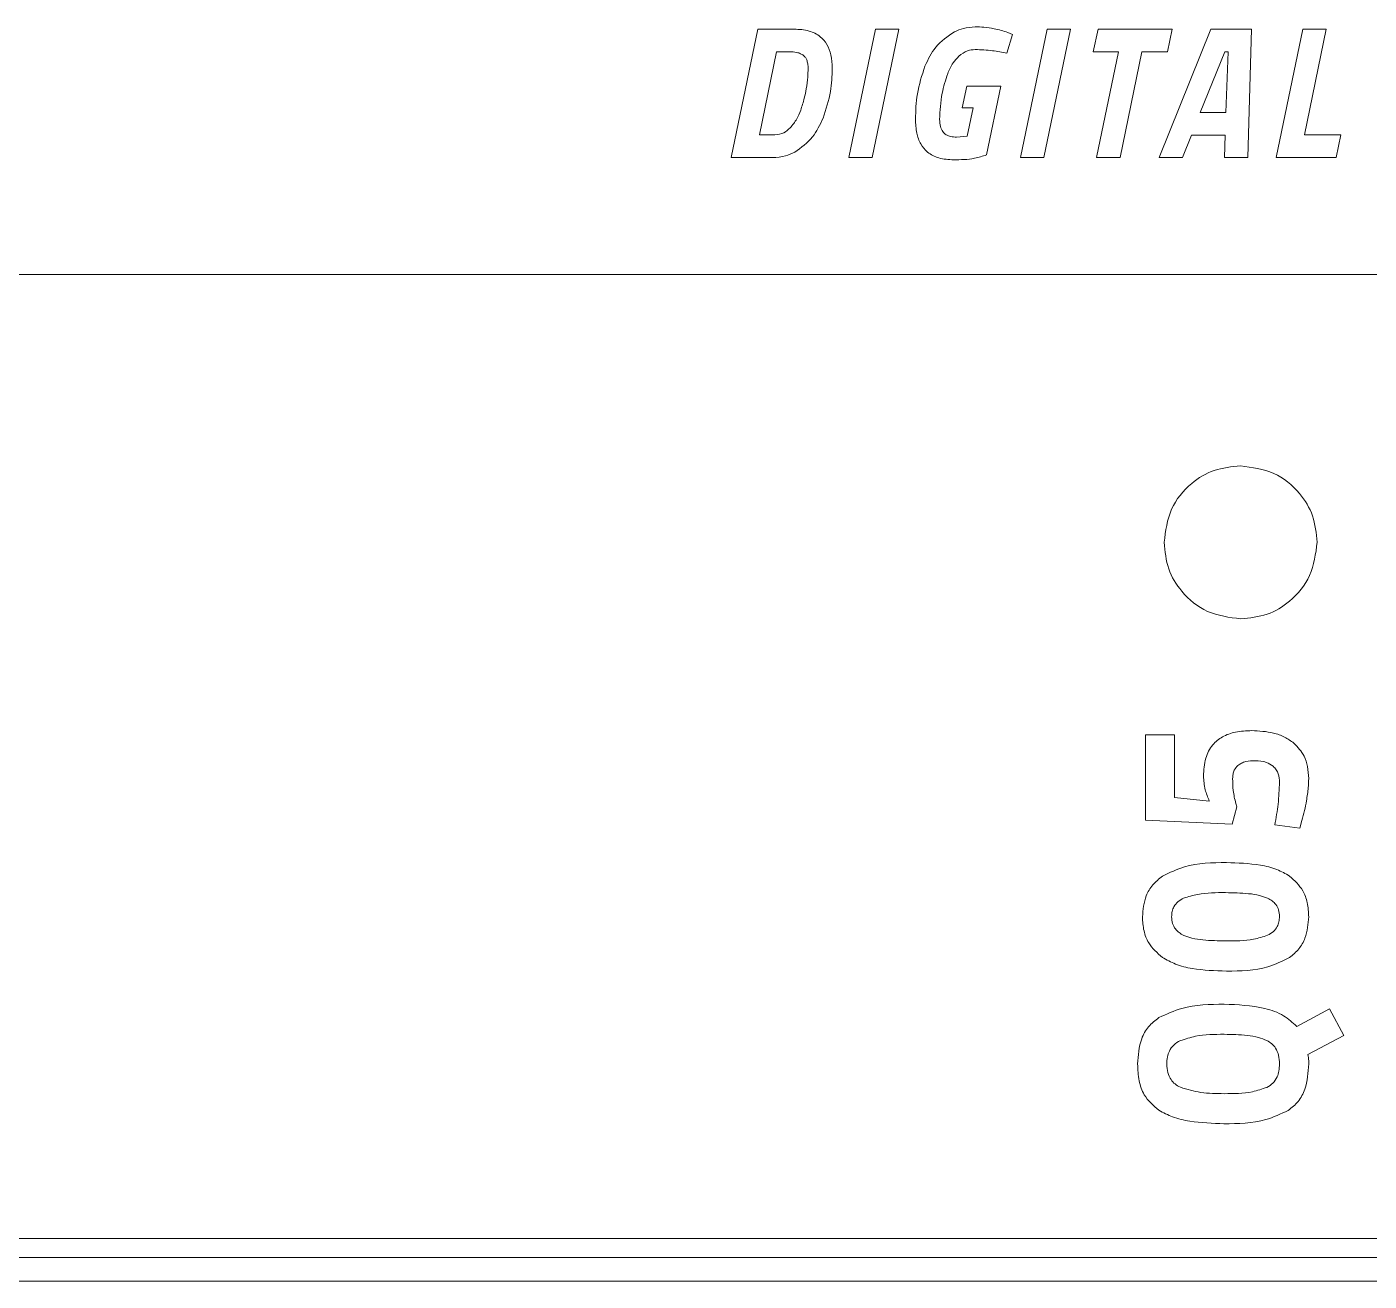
# Model space of a CAD drawing. Header units: millimetres. Extents: x 32696 to 36207, y 16706 to 17911.
# Drawn here: x 34892.53 to 34933.97, y 17438.07 to 17476.81 of the extents above; entities that cross this region are included whole.
import ezdxf

# ---------------------------------------------------------------- set-up
doc = ezdxf.new("R2010")
doc.units = ezdxf.units.MM
doc.header["$LTSCALE"] = 0.1
doc.layers.get('0').update_dxf_attribs({"lineweight": 20})

# ---------------------------------------------------------------- blocks, each defined once
blk = doc.blocks.new('CLP-XP352')
at = {"lineweight": 9}
for p, q in [((35091.521, 17364.622), (35091.173, 17362.943)), ((35091.996, 17364.622), (35091.521, 17364.622)), ((35093.057, 17364.622), (35092.709, 17362.943)), ((35093.015, 17362.943), (35093.363, 17364.622)), ((35093.363, 17364.622), (35093.057, 17364.622)), ((35095.3, 17364.622), (35094.952, 17362.943)), ((35095.258, 17362.943), (35095.606, 17364.622)), ((35095.606, 17364.622), (35095.3, 17364.622)), ((35095.965, 17364.622), (35095.903, 17364.326)), ((35096.936, 17364.622), (35095.965, 17364.622)), ((35097.441, 17364.622), (35096.763, 17362.943)), ((35096.874, 17364.326), (35096.936, 17364.622)), ((35097.969, 17364.622), (35097.441, 17364.622)), ((35097.922, 17362.943), (35097.969, 17364.622)), ((35098.643, 17364.622), (35098.295, 17362.943)), ((35098.948, 17364.622), (35098.643, 17364.622)), ((35098.663, 17363.24), (35098.948, 17364.622)), ((35094.775, 17364.306), (35094.846, 17364.553)), ((35094.846, 17364.553), (35094.786, 17364.578)), ((35091.765, 17364.326), (35091.541, 17363.24)), ((35091.934, 17364.326), (35091.765, 17364.326)), ((35095.903, 17364.326), (35096.233, 17364.326)), ((35096.233, 17364.326), (35095.947, 17362.943)), ((35096.253, 17362.943), (35096.539, 17364.326)), ((35096.539, 17364.326), (35096.874, 17364.326)), ((35097.621, 17364.326), (35097.302, 17363.531)), ((35097.667, 17364.326), (35097.621, 17364.326)), ((35097.636, 17363.531), (35097.667, 17364.326)), ((35094.252, 17363.877), (35094.192, 17363.595)), ((35094.697, 17363.877), (35094.252, 17363.877)), ((35094.509, 17362.978), (35094.697, 17363.877)), ((35094.192, 17363.595), (35094.334, 17363.595)), ((35094.334, 17363.595), (35094.256, 17363.222)), ((35097.302, 17363.531), (35097.636, 17363.531)), ((35091.541, 17363.24), (35091.741, 17363.24)), ((35094.256, 17363.222), (35094.117, 17363.21)), ((35097.069, 17362.943), (35097.186, 17363.235)), ((35097.186, 17363.235), (35097.625, 17363.235)), ((35097.625, 17363.235), (35097.616, 17362.943)), ((35099.139, 17363.24), (35098.663, 17363.24)), ((35099.079, 17362.943), (35099.139, 17363.24)), ((35091.173, 17362.943), (35091.714, 17362.943)), ((35092.709, 17362.943), (35093.015, 17362.943)), ((35094.952, 17362.943), (35095.258, 17362.943)), ((35095.947, 17362.943), (35096.253, 17362.943)), ((35096.763, 17362.943), (35097.069, 17362.943)), ((35097.616, 17362.943), (35097.922, 17362.943)), ((35098.295, 17362.943), (35099.079, 17362.943)), ((35056.784, 17361.414), (35144.454, 17361.414)), ((35096.965, 17355.397), (35096.584, 17355.397)), ((35096.584, 17355.397), (35096.584, 17354.28)), ((35096.965, 17354.579), (35096.965, 17355.397)), ((35097.419, 17354.532), (35096.965, 17354.579)), ((35097.718, 17354.23), (35097.778, 17354.457)), ((35097.778, 17354.457), (35097.765, 17354.499)), ((35096.584, 17354.28), (35097.718, 17354.23)), ((35098.6, 17354.177), (35098.629, 17354.277)), ((35098.276, 17354.219), (35098.6, 17354.177)), ((35098.988, 17351.816), (35098.562, 17351.586)), ((35099.175, 17351.467), (35098.988, 17351.816)), ((35098.708, 17351.217), (35099.175, 17351.467)), ((35055.784, 17348.814), (35145.454, 17348.814)), ((35226.644, 17348.564), (35018.544, 17348.564)), ((35226.922, 17348.256), (35018.266, 17348.256))]:
    blk.add_line(p, q, dxfattribs=at)
for points, knots in [([(35092.492, 17364.111), (35092.489, 17364.169), (35092.485, 17364.277), (35092.432, 17364.422), (35092.335, 17364.538), (35092.182, 17364.612), (35092.061, 17364.619), (35091.996, 17364.622)], [0, 0, 0, 0, 0.213477, 0.393808, 0.557816, 0.75933, 1, 1, 1, 1]), ([(35094.358, 17364.652), (35094.307, 17364.648), (35094.214, 17364.642), (35094.129, 17364.605), (35094.09, 17364.588)], [0, 0, 0, 0, 0.5481164, 1, 1, 1, 1]), ([(35094.609, 17364.627), (35094.564, 17364.635), (35094.481, 17364.65), (35094.397, 17364.651), (35094.358, 17364.652)], [0, 0, 0, 0, 0.542802, 1, 1, 1, 1]), ([(35094.786, 17364.578), (35094.758, 17364.588), (35094.699, 17364.608), (35094.639, 17364.621), (35094.609, 17364.627)], [0, 0, 0, 0, 0.491386, 1, 1, 1, 1]), ([(35094.09, 17364.588), (35094.001, 17364.527), (35093.832, 17364.411), (35093.745, 17364.226), (35093.704, 17364.138)], [0, 0, 0, 0, 0.52644, 1, 1, 1, 1]), ([(35092.116, 17364.278), (35092.104, 17364.286), (35092.077, 17364.304), (35092.015, 17364.322), (35091.966, 17364.325), (35091.934, 17364.326)], [0, 0, 0, 0, 0.235615, 0.50065, 1, 1, 1, 1]), ([(35092.177, 17364.108), (35092.177, 17364.129), (35092.175, 17364.167), (35092.162, 17364.217), (35092.142, 17364.254), (35092.125, 17364.27), (35092.116, 17364.278)], [0, 0, 0, 0, 0.336081, 0.619725, 0.815893, 1, 1, 1, 1]), ([(35094.001, 17364.04), (35094.022, 17364.089), (35094.057, 17364.173), (35094.12, 17364.24), (35094.147, 17364.268)], [0, 0, 0, 0, 0.578567, 1, 1, 1, 1]), ([(35094.147, 17364.268), (35094.183, 17364.296), (35094.246, 17364.346), (35094.326, 17364.353), (35094.361, 17364.356)], [0, 0, 0, 0, 0.5676547, 1, 1, 1, 1]), ([(35094.361, 17364.356), (35094.436, 17364.353), (35094.576, 17364.347), (35094.712, 17364.319), (35094.775, 17364.306)], [0, 0, 0, 0, 0.5420876, 1, 1, 1, 1]), ([(35092.153, 17363.843), (35092.161, 17363.894), (35092.174, 17363.982), (35092.176, 17364.07), (35092.177, 17364.108)], [0, 0, 0, 0, 0.580072, 1, 1, 1, 1]), ([(35092.372, 17363.459), (35092.411, 17363.574), (35092.482, 17363.786), (35092.489, 17364.009), (35092.492, 17364.111)], [0, 0, 0, 0, 0.5424125, 1, 1, 1, 1]), ([(35093.704, 17364.138), (35093.665, 17364.018), (35093.59, 17363.792), (35093.583, 17363.554), (35093.58, 17363.442)], [0, 0, 0, 0, 0.531678, 1, 1, 1, 1]), ([(35093.895, 17363.44), (35093.9, 17363.555), (35093.91, 17363.76), (35093.974, 17363.955), (35094.001, 17364.04)], [0, 0, 0, 0, 0.5647998, 1, 1, 1, 1]), ([(35092.08, 17363.562), (35092.097, 17363.614), (35092.127, 17363.706), (35092.145, 17363.802), (35092.153, 17363.843)], [0, 0, 0, 0, 0.562978, 1, 1, 1, 1]), ([(35091.942, 17363.331), (35091.974, 17363.369), (35092.032, 17363.438), (35092.065, 17363.523), (35092.08, 17363.562)], [0, 0, 0, 0, 0.540291, 1, 1, 1, 1]), ([(35092.002, 17363.012), (35092.087, 17363.073), (35092.249, 17363.19), (35092.332, 17363.372), (35092.372, 17363.459)], [0, 0, 0, 0, 0.519463, 1, 1, 1, 1]), ([(35093.58, 17363.442), (35093.583, 17363.382), (35093.588, 17363.271), (35093.64, 17363.121), (35093.737, 17363.001), (35093.891, 17362.924), (35094.013, 17362.917), (35094.079, 17362.914)], [0, 0, 0, 0, 0.216454, 0.398686, 0.563024, 0.762758, 1, 1, 1, 1]), ([(35094.117, 17363.21), (35094.091, 17363.211), (35094.045, 17363.213), (35093.981, 17363.238), (35093.931, 17363.283), (35093.899, 17363.354), (35093.897, 17363.409), (35093.895, 17363.44)], [0, 0, 0, 0, 0.206879, 0.382986, 0.546278, 0.751742, 1, 1, 1, 1]), ([(35091.741, 17363.24), (35091.782, 17363.245), (35091.859, 17363.255), (35091.916, 17363.307), (35091.942, 17363.331)], [0, 0, 0, 0, 0.540962, 1, 1, 1, 1]), ([(35091.714, 17362.943), (35091.771, 17362.947), (35091.871, 17362.953), (35091.963, 17362.994), (35092.002, 17363.012)], [0, 0, 0, 0, 0.567149, 1, 1, 1, 1]), ([(35094.079, 17362.914), (35094.171, 17362.915), (35094.318, 17362.917), (35094.457, 17362.961), (35094.509, 17362.978)], [0, 0, 0, 0, 0.625539, 1, 1, 1, 1]), ([(35096.829, 17357.914), (35096.848, 17358.063), (35096.886, 17358.356), (35097.153, 17358.681), (35097.479, 17358.878), (35097.711, 17358.902), (35097.829, 17358.914)], [0, 0, 0, 0, 0.283707, 0.557916, 0.775023, 1, 1, 1, 1]), ([(35097.829, 17358.914), (35097.978, 17358.894), (35098.271, 17358.856), (35098.596, 17358.589), (35098.793, 17358.263), (35098.817, 17358.032), (35098.829, 17357.914)], [0, 0, 0, 0, 0.283707, 0.557916, 0.775023, 1, 1, 1, 1]), ([(35097.829, 17356.914), (35097.68, 17356.933), (35097.387, 17356.971), (35097.061, 17357.238), (35096.864, 17357.564), (35096.841, 17357.796), (35096.829, 17357.914)], [0, 0, 0, 0, 0.283707, 0.557916, 0.775023, 1, 1, 1, 1]), ([(35098.829, 17357.914), (35098.809, 17357.765), (35098.771, 17357.472), (35098.504, 17357.146), (35098.178, 17356.949), (35097.947, 17356.926), (35097.829, 17356.914)], [0, 0, 0, 0, 0.283707, 0.557916, 0.775023, 1, 1, 1, 1]), ([(35097.975, 17355.452), (35097.903, 17355.449), (35097.771, 17355.444), (35097.591, 17355.382), (35097.448, 17355.266), (35097.355, 17355.083), (35097.347, 17354.938), (35097.343, 17354.859)], [0, 0, 0, 0, 0.217049, 0.399651, 0.564051, 0.763436, 1, 1, 1, 1]), ([(35098.524, 17355.289), (35098.485, 17355.317), (35098.403, 17355.376), (35098.216, 17355.44), (35098.07, 17355.448), (35097.975, 17355.452)], [0, 0, 0, 0, 0.247557, 0.514599, 1, 1, 1, 1]), ([(35098.718, 17354.826), (35098.715, 17354.879), (35098.71, 17354.979), (35098.657, 17355.147), (35098.574, 17355.236), (35098.524, 17355.289)], [0, 0, 0, 0, 0.305201, 0.582162, 1, 1, 1, 1]), ([(35097.724, 17354.826), (35097.725, 17354.846), (35097.727, 17354.883), (35097.746, 17354.945), (35097.776, 17354.978), (35097.794, 17354.998)], [0, 0, 0, 0, 0.306178, 0.583695, 1, 1, 1, 1]), ([(35097.794, 17354.998), (35097.809, 17355.008), (35097.84, 17355.031), (35097.917, 17355.055), (35097.978, 17355.057), (35098.018, 17355.059)], [0, 0, 0, 0, 0.229932, 0.493001, 1, 1, 1, 1]), ([(35098.018, 17355.059), (35098.069, 17355.057), (35098.155, 17355.053), (35098.226, 17355.006), (35098.254, 17354.987)], [0, 0, 0, 0, 0.603577, 1, 1, 1, 1]), ([(35098.254, 17354.987), (35098.268, 17354.972), (35098.297, 17354.943), (35098.33, 17354.872), (35098.334, 17354.815), (35098.337, 17354.779)], [0, 0, 0, 0, 0.261976, 0.529218, 1, 1, 1, 1]), ([(35097.343, 17354.859), (35097.348, 17354.799), (35097.356, 17354.686), (35097.399, 17354.581), (35097.419, 17354.532)], [0, 0, 0, 0, 0.535128, 1, 1, 1, 1]), ([(35097.765, 17354.499), (35097.752, 17354.556), (35097.727, 17354.664), (35097.725, 17354.774), (35097.724, 17354.826)], [0, 0, 0, 0, 0.5308858, 1, 1, 1, 1]), ([(35098.689, 17354.536), (35098.698, 17354.593), (35098.714, 17354.689), (35098.717, 17354.786), (35098.718, 17354.826)], [0, 0, 0, 0, 0.5913937, 1, 1, 1, 1]), ([(35098.337, 17354.779), (35098.332, 17354.683), (35098.324, 17354.495), (35098.292, 17354.31), (35098.276, 17354.219)], [0, 0, 0, 0, 0.508935, 1, 1, 1, 1]), ([(35098.629, 17354.277), (35098.641, 17354.32), (35098.665, 17354.406), (35098.681, 17354.493), (35098.689, 17354.536)], [0, 0, 0, 0, 0.501883, 1, 1, 1, 1]), ([(35097.643, 17353.728), (35097.456, 17353.726), (35097.163, 17353.723), (35096.902, 17353.596), (35096.806, 17353.55)], [0, 0, 0, 0, 0.6353439, 1, 1, 1, 1]), ([(35098.469, 17353.551), (35098.414, 17353.582), (35098.295, 17353.65), (35098.014, 17353.716), (35097.791, 17353.723), (35097.643, 17353.728)], [0, 0, 0, 0, 0.217517, 0.479492, 1, 1, 1, 1]), ([(35096.806, 17353.55), (35096.762, 17353.514), (35096.675, 17353.444), (35096.567, 17353.263), (35096.554, 17353.113), (35096.546, 17353.019)], [0, 0, 0, 0, 0.275479, 0.542903, 1, 1, 1, 1]), ([(35098.718, 17353.019), (35098.714, 17353.081), (35098.708, 17353.199), (35098.639, 17353.395), (35098.533, 17353.492), (35098.469, 17353.551)], [0, 0, 0, 0, 0.304904, 0.579871, 1, 1, 1, 1]), ([(35097.084, 17353.263), (35097.058, 17353.248), (35097.007, 17353.221), (35096.957, 17353.158), (35096.931, 17353.089), (35096.928, 17353.044), (35096.927, 17353.02)], [0, 0, 0, 0, 0.292413, 0.55813, 0.769655, 1, 1, 1, 1]), ([(35097.633, 17353.335), (35097.51, 17353.335), (35097.323, 17353.336), (35097.145, 17353.281), (35097.084, 17353.263)], [0, 0, 0, 0, 0.658032, 1, 1, 1, 1]), ([(35098.181, 17353.263), (35098.146, 17353.275), (35098.066, 17353.305), (35097.881, 17353.33), (35097.733, 17353.333), (35097.633, 17353.335)], [0, 0, 0, 0, 0.20023, 0.460667, 1, 1, 1, 1]), ([(35098.337, 17353.022), (35098.335, 17353.051), (35098.331, 17353.108), (35098.294, 17353.179), (35098.242, 17353.23), (35098.202, 17353.252), (35098.181, 17353.263)], [0, 0, 0, 0, 0.288903, 0.553829, 0.766744, 1, 1, 1, 1]), ([(35096.546, 17353.019), (35096.549, 17352.957), (35096.556, 17352.84), (35096.63, 17352.643), (35096.739, 17352.547), (35096.806, 17352.488)], [0, 0, 0, 0, 0.300764, 0.574255, 1, 1, 1, 1]), ([(35096.927, 17353.02), (35096.929, 17352.99), (35096.933, 17352.933), (35096.971, 17352.862), (35097.023, 17352.809), (35097.064, 17352.788), (35097.086, 17352.776)], [0, 0, 0, 0, 0.287559, 0.552203, 0.765697, 1, 1, 1, 1]), ([(35098.181, 17352.778), (35098.207, 17352.793), (35098.258, 17352.821), (35098.307, 17352.884), (35098.333, 17352.953), (35098.335, 17352.998), (35098.337, 17353.022)], [0, 0, 0, 0, 0.292816, 0.559186, 0.77068, 1, 1, 1, 1]), ([(35098.469, 17352.487), (35098.511, 17352.522), (35098.595, 17352.593), (35098.698, 17352.774), (35098.71, 17352.924), (35098.718, 17353.019)], [0, 0, 0, 0, 0.270664, 0.537437, 1, 1, 1, 1]), ([(35097.086, 17352.776), (35097.121, 17352.763), (35097.202, 17352.734), (35097.387, 17352.708), (35097.535, 17352.705), (35097.635, 17352.703)], [0, 0, 0, 0, 0.202241, 0.463134, 1, 1, 1, 1]), ([(35097.635, 17352.703), (35097.758, 17352.702), (35097.944, 17352.702), (35098.121, 17352.758), (35098.181, 17352.778)], [0, 0, 0, 0, 0.657967, 1, 1, 1, 1]), ([(35096.806, 17352.488), (35096.862, 17352.457), (35096.984, 17352.388), (35097.269, 17352.322), (35097.494, 17352.314), (35097.643, 17352.309)], [0, 0, 0, 0, 0.220687, 0.483535, 1, 1, 1, 1]), ([(35097.643, 17352.309), (35097.828, 17352.311), (35098.118, 17352.313), (35098.376, 17352.441), (35098.469, 17352.487)], [0, 0, 0, 0, 0.639398, 1, 1, 1, 1]), ([(35097.613, 17351.877), (35097.425, 17351.874), (35097.128, 17351.87), (35096.86, 17351.747), (35096.76, 17351.701)], [0, 0, 0, 0, 0.629824, 1, 1, 1, 1]), ([(35098.562, 17351.586), (35098.507, 17351.637), (35098.387, 17351.747), (35098.057, 17351.858), (35097.791, 17351.87), (35097.613, 17351.877)], [0, 0, 0, 0, 0.218354, 0.476102, 1, 1, 1, 1]), ([(35096.76, 17351.701), (35096.713, 17351.664), (35096.616, 17351.59), (35096.502, 17351.381), (35096.49, 17351.207), (35096.482, 17351.095)], [0, 0, 0, 0, 0.257406, 0.519792, 1, 1, 1, 1]), ([(35097.613, 17351.483), (35097.487, 17351.483), (35097.292, 17351.482), (35097.107, 17351.422), (35097.041, 17351.4)], [0, 0, 0, 0, 0.644734, 1, 1, 1, 1]), ([(35098.172, 17351.402), (35098.135, 17351.416), (35098.053, 17351.449), (35097.864, 17351.478), (35097.714, 17351.481), (35097.613, 17351.483)], [0, 0, 0, 0, 0.206215, 0.467692, 1, 1, 1, 1]), ([(35097.041, 17351.4), (35097.011, 17351.383), (35096.952, 17351.35), (35096.896, 17351.27), (35096.868, 17351.184), (35096.865, 17351.126), (35096.863, 17351.095)], [0, 0, 0, 0, 0.275728, 0.537763, 0.756031, 1, 1, 1, 1]), ([(35098.337, 17351.095), (35098.335, 17351.134), (35098.331, 17351.206), (35098.293, 17351.297), (35098.238, 17351.363), (35098.194, 17351.388), (35098.172, 17351.402)], [0, 0, 0, 0, 0.313657, 0.585735, 0.789005, 1, 1, 1, 1]), ([(35098.718, 17351.095), (35098.718, 17351.124), (35098.719, 17351.165), (35098.711, 17351.205), (35098.708, 17351.217)], [0, 0, 0, 0, 0.691083, 1, 1, 1, 1]), ([(35096.482, 17351.095), (35096.486, 17351.021), (35096.493, 17350.884), (35096.567, 17350.657), (35096.688, 17350.552), (35096.76, 17350.49)], [0, 0, 0, 0, 0.319851, 0.597302, 1, 1, 1, 1]), ([(35096.863, 17351.095), (35096.866, 17351.057), (35096.87, 17350.985), (35096.911, 17350.894), (35096.97, 17350.829), (35097.017, 17350.804), (35097.041, 17350.79)], [0, 0, 0, 0, 0.30514, 0.574296, 0.780775, 1, 1, 1, 1]), ([(35098.172, 17350.789), (35098.2, 17350.806), (35098.256, 17350.84), (35098.307, 17350.92), (35098.333, 17351.006), (35098.335, 17351.064), (35098.337, 17351.095)], [0, 0, 0, 0, 0.266107, 0.526735, 0.748976, 1, 1, 1, 1]), ([(35098.451, 17350.488), (35098.497, 17350.525), (35098.59, 17350.599), (35098.699, 17350.81), (35098.71, 17350.983), (35098.718, 17351.095)], [0, 0, 0, 0, 0.252958, 0.514759, 1, 1, 1, 1]), ([(35097.041, 17350.79), (35097.13, 17350.764), (35097.316, 17350.708), (35097.51, 17350.708), (35097.613, 17350.707)], [0, 0, 0, 0, 0.47402, 1, 1, 1, 1]), ([(35097.613, 17350.707), (35097.737, 17350.707), (35097.929, 17350.707), (35098.109, 17350.768), (35098.172, 17350.789)], [0, 0, 0, 0, 0.651813, 1, 1, 1, 1]), ([(35096.76, 17350.49), (35096.819, 17350.459), (35096.946, 17350.392), (35097.235, 17350.327), (35097.462, 17350.319), (35097.611, 17350.314)], [0, 0, 0, 0, 0.225159, 0.489435, 1, 1, 1, 1]), ([(35097.611, 17350.314), (35097.797, 17350.316), (35098.091, 17350.319), (35098.354, 17350.443), (35098.451, 17350.488)], [0, 0, 0, 0, 0.6333567, 1, 1, 1, 1])]:
    blk.add_open_spline(points, degree=3, knots=knots, dxfattribs=at)

msp = doc.modelspace()

# ---------------------------------------------------------------- block references
at = {"xscale": 2.3625, "yscale": 2.3625, "zscale": 2.3625}
msp.add_blockref('CLP-XP352', (-47988.622, -23547.183), dxfattribs=at)

doc.saveas('drawing.dxf')
